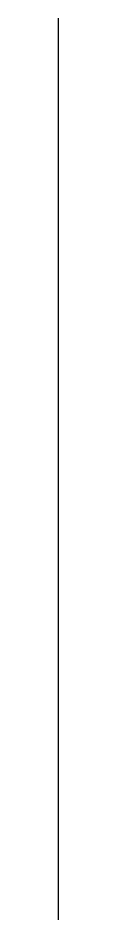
# Model space of a CAD drawing. Extents: x 110 to 110, y 100 to 120.
import ezdxf

# ---------------------------------------------------------------- set-up
doc = ezdxf.new("R2010")
doc.units = 0
doc.layers.get('0').update_dxf_attribs({"linetype": 'CONTINUOUS'})

# ---------------------------------------------------------------- blocks, each defined once
blk = doc.blocks.new('C')
blk.add_line((0, 0), (10, 0))
blk = doc.blocks.new('B')
at = {"rotation": 90}
blk.add_blockref('C', (5, 0), dxfattribs=at)
blk = doc.blocks.new('A')
at = {"xscale": 2, "yscale": 2, "zscale": 2}
blk.add_blockref('B', (0, 0), dxfattribs=at)

msp = doc.modelspace()

# ---------------------------------------------------------------- block references
msp.add_blockref('A', (100, 100))

doc.saveas('drawing.dxf')
